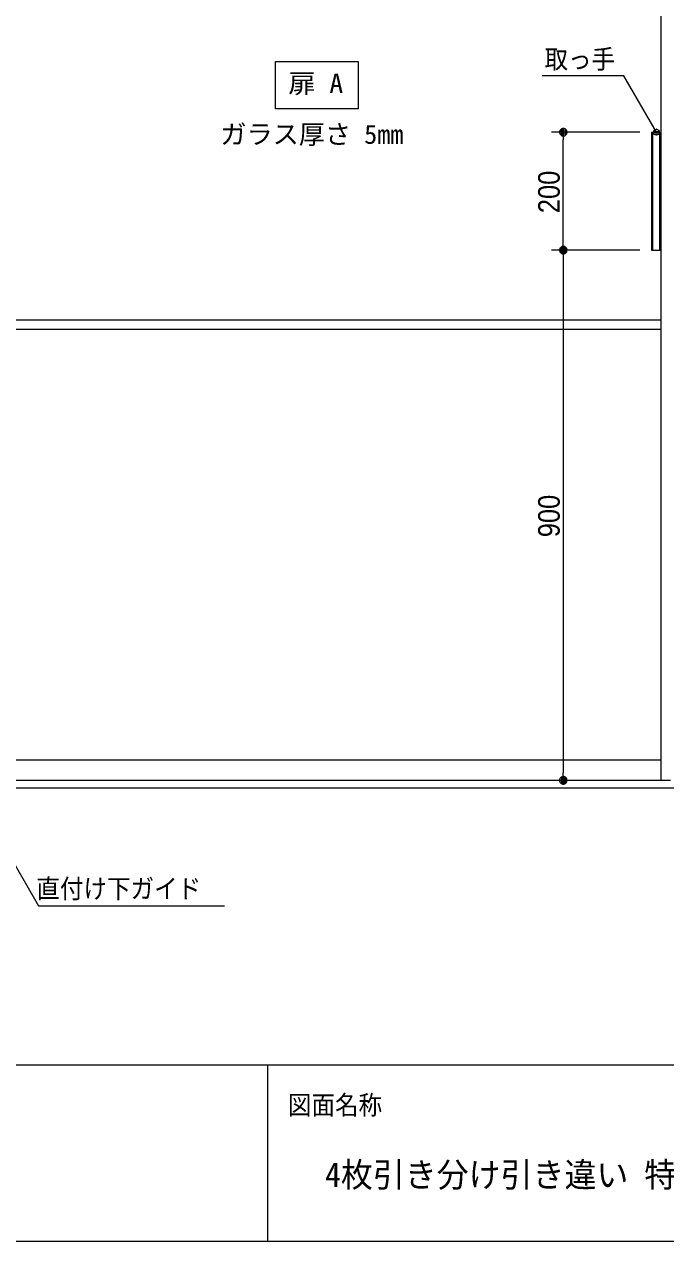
# Model space of a CAD drawing. Units: millimetres, scale not verified. Extents: x -6062 to 6062, y -3045 to 3045.
# Drawn here: x -4350 to -3262, y -2770 to -704 of the extents above; entities that cross this region are included whole.
import ezdxf
from ezdxf.enums import TextEntityAlignment as Align

# ---------------------------------------------------------------- set-up
doc = ezdxf.new("R2010")
doc.units = ezdxf.units.MM
doc.header["$LTSCALE"] = 20
for name, color, linetype, lineweight in [('0-0_1図面枠', 7, 'Continuous', 9), ('0-1_2寸法-3', 7, 'Continuous', 9), ('0-2_3一般', 7, 'Continuous', 9), ('0-3_2寸法-1', 7, 'Continuous', 9), ('0-4_0', 7, 'Continuous', 9)]:
    doc.layers.add(name, color=color, linetype=linetype, lineweight=lineweight)
doc.styles.add('ＭＳ ゴシック', font='')
doc.styles.add('ＭＳ Ｐゴシック', font='')
doc.styles.get('ＭＳ ゴシック').set_extended_font_data('MS Gothic')
doc.styles.get('ＭＳ Ｐゴシック').set_extended_font_data('MS PGothic')

# ---------------------------------------------------------------- blocks, each defined once
blk = doc.blocks.new('_Dot')
at = {"layer": '0-4_0'}
for p, q in [((-10, 0), (-20, 0)), ((9.78, 2), (-9.78, 2)), ((7.99, 6), (-7.99, 6)), ((9.16, -3.98), (-9.16, -3.98)), ((6, -7.98), (-6, -7.98))]:
    blk.add_line(p, q, dxfattribs=at)
for points in [[(10, 0), (9.92, 1.25), (9.69, 2.49), (9.3, 3.68), (8.76, 4.82), (8.09, 5.88), (7.29, 6.85), (6.37, 7.71), (5.36, 8.44), (4.26, 9.05), (3.09, 9.51), (1.87, 9.82), (0.63, 9.98), (-0.63, 9.98), (-1.87, 9.82), (-3.09, 9.51), (-4.26, 9.05), (-5.36, 8.44), (-6.37, 7.71), (-7.29, 6.85), (-8.09, 5.88), (-8.76, 4.82), (-9.3, 3.68), (-9.69, 2.49), (-9.92, 1.25), (-10, 0), (0, 0)], [(-10, 0), (-9.92, -1.25), (-9.69, -2.49), (-9.3, -3.68), (-8.76, -4.82), (-8.09, -5.88), (-7.29, -6.85), (-6.37, -7.71), (-5.36, -8.44), (-4.26, -9.05), (-3.09, -9.51), (-1.87, -9.82), (-0.63, -9.98), (0.63, -9.98), (1.87, -9.82), (3.09, -9.51), (4.26, -9.05), (5.36, -8.44), (6.37, -7.71), (7.29, -6.85), (8.09, -5.88), (8.76, -4.82), (9.3, -3.68), (9.69, -2.49), (9.92, -1.25), (10, 0), (0, 0)]]:
    blk.add_lwpolyline(points, close=True, dxfattribs=at)
blk = doc.blocks.new('グループ-70')
at = {"layer": '0-2_3一般'}
blk.add_line((-78696.5, -40000), (20223.5, -40000), dxfattribs=at)
blk = doc.blocks.new('グループ-71')
at = {"layer": '0-2_3一般'}
for p, q in [((-29640, 6140), (-29640, -39740)), ((-29958, -17740), (-29638, -17740)), ((-29958, -17740), (-29958, -21740)), ((-29918, -21740), (-29918, -17740)), ((-29678, -21740), (-29678, -17740)), ((-29638, -21740), (-29638, -17740)), ((-29958, -21740), (-29638, -21740)), ((-29640, -24120), (-53000, -24120)), ((-29640, -24440), (-53000, -24440)), ((-53000, -39040), (-29640, -39040)), ((-29320, -39740), (-53320, -39740))]:
    blk.add_line(p, q, dxfattribs=at)
blk = doc.blocks.new('グループ-72')
at = {"layer": '0-2_3一般'}
for name in ['グループ-70', 'グループ-71']:
    blk.add_blockref(name, (0, 0), dxfattribs=at)
blk = doc.blocks.new('グループ-81')
at = {"layer": '0-0_1図面枠'}
for p, q in [((-80000, -49400), (80000, -49400)), ((-43000, -49400), (-43000, -55400))]:
    blk.add_line(p, q, dxfattribs=at)
blk.add_lwpolyline([(-80000, 55400), (80000, 55400), (80000, -55400), (-80000, -55400)], close=True, dxfattribs=at)
blk = doc.blocks.new('図面枠')
at = {"layer": '0-0_1図面枠'}
blk.add_blockref('グループ-81', (0, 0), dxfattribs=at)
at = {"layer": '0-0_1図面枠', "style": 'ＭＳ ゴシック', "width": 0.9}
blk.add_text('図面名称', height=650.9, dxfattribs=at).set_placement((-42300.1, -51283.9), align=Align.BOTTOM_LEFT)

msp = doc.modelspace()

# ---------------------------------------------------------------- linework, layer by layer
at = {"layer": '0-1_2寸法-3'}
for p, q in [((-3272.31, -886.01), (-3282.09, -886.01)), ((-3277.03, -882.01), (-3277.37, -882.01)), ((-3277.03, -882.01), (-3277.37, -882.01)), ((-3273.2, -890.01), (-3281.2, -890.01))]:
    msp.add_line(p, q, dxfattribs=at)
msp.add_lwpolyline([(-3923.5, -767), (-3783.5, -767), (-3783.5, -847), (-3923.5, -847)], close=True, dxfattribs=at)
for points in [[(-3277.2, -887), (-3332.44, -791.33), (-3470.96, -791.33)], [(-4445.5, -1993.1), (-4326.05, -2200), (-4010.03, -2200)]]:
    msp.add_lwpolyline(points, dxfattribs=at)
msp.add_circle((-3277.2, -887), 5.01, dxfattribs=at)
msp.add_circle((-3277.2, -887), 5.01, dxfattribs=at)
at = {"layer": '0-3_2寸法-1'}
for p, q in [((-3305.2, -887), (-3455.2, -887)), ((-3435.2, -1074.29), (-3435.2, -899.71)), ((-3305.4, -1087), (-3455.2, -1087)), ((-3305.4, -1087), (-3455.2, -1087)), ((-3435.2, -1099.71), (-3435.2, -1974.29)), ((-3305.2, -1987), (-3455.2, -1987))]:
    msp.add_line(p, q, dxfattribs=at)

# ---------------------------------------------------------------- block references
at = {"layer": '0-0_1図面枠', "xscale": 0.05, "yscale": 0.05}
msp.add_blockref('図面枠', (-1787.5, 0), dxfattribs=at)
at = {"layer": '0-2_3一般', "xscale": 0.05, "yscale": 0.05}
msp.add_blockref('グループ-72', (-1787.5, 0), dxfattribs=at)
at = {"layer": '0-3_2寸法-1', "xscale": 0.6356201, "yscale": 0.6356201}
for p, rotation in [((-3435.2, -887), 90), ((-3435.2, -1087), 270), ((-3435.2, -1087), 90), ((-3435.2, -1987), 270)]:
    msp.add_blockref('_Dot', p, dxfattribs=dict(at, rotation=rotation))

# ---------------------------------------------------------------- texts
at = {"layer": '0-0_1図面枠', "style": 'ＭＳ ゴシック', "width": 0.95}
msp.add_text('4枚引き分け引き違い 特寸', height=41.84, dxfattribs=at).set_placement((-3839.72, -2689.89), align=Align.BOTTOM_LEFT)
at = {"layer": '0-1_2寸法-3', "style": 'ＭＳ ゴシック'}
for s, width, p in [('取っ手', 0.9, (-3467.1, -788.94)), ('扉 A', 1.05, (-3902.01, -829.87)), ('直付け下ガイド', 0.9, (-4329.5, -2196.83))]:
    msp.add_text(s, height=32.55, dxfattribs=dict(at, width=width)).set_placement(p, align=Align.BOTTOM_LEFT)
msp.add_text('ガラス厚さ 5mm', height=32.55, dxfattribs=at).set_placement((-4017.29, -916.45), align=Align.BOTTOM_LEFT)
at = {"layer": '0-3_2寸法-1', "style": 'ＭＳ Ｐゴシック', "width": 0.9}
for s, p in [('200', (-3430.24, -1024.28)), ('900', (-3430.24, -1574.38))]:
    msp.add_text(s, height=36.66, rotation=90, dxfattribs=at).set_placement(p, align=Align.BOTTOM_LEFT)

doc.saveas('drawing.dxf')
